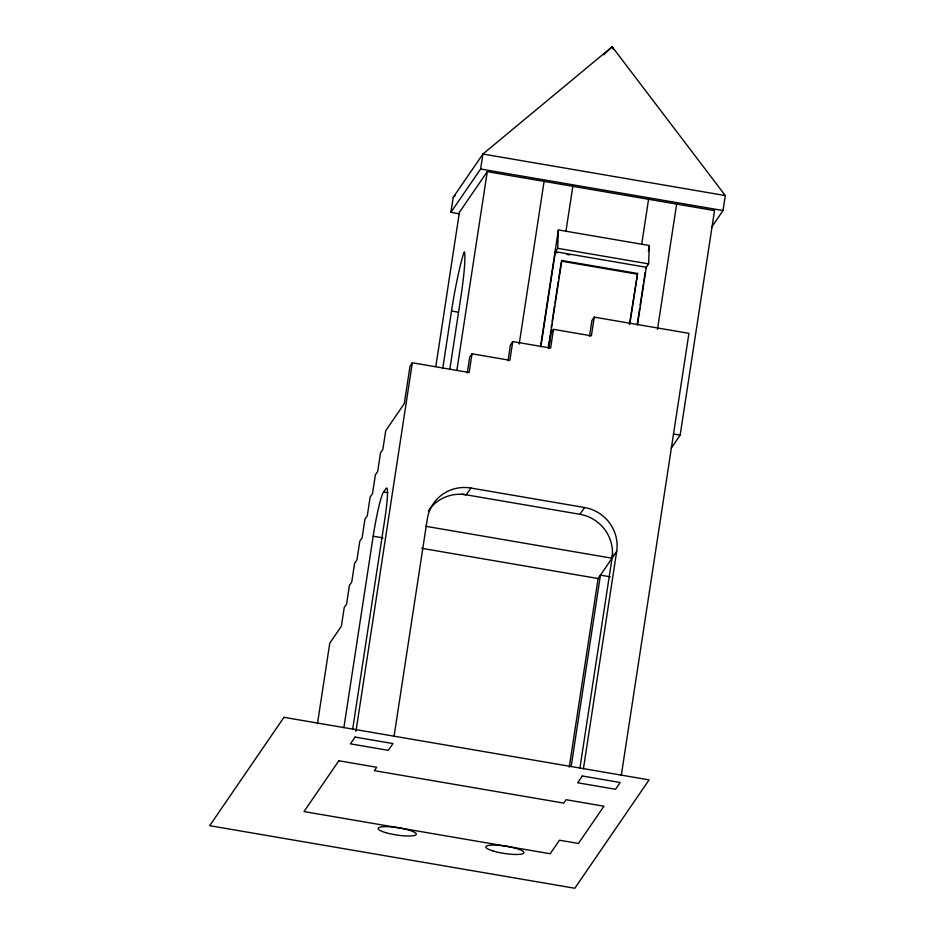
<?xml version="1.0" encoding="UTF-8"?>
<svg xmlns="http://www.w3.org/2000/svg" width="935" height="935" viewBox="0 0 935 935"><rect width="100%" height="100%" fill="white"/><g stroke="black" fill="none" stroke-linecap="round" stroke-linejoin="round"><path stroke-width="1.4" d="M557.47 252.812L554.946 252.38L557.727 248.324L558.382 229.928L649.276 245.508L648.633 263.892L645.84 267.959M317.444 723.76L329.774 643.14L341.38 626.216L344.244 607.493L346.569 604.115L349.433 585.392L351.747 582.014L354.61 563.291L356.936 559.913L359.8 541.19L362.114 537.812L364.977 519.1L367.303 515.711L370.167 496.999L372.492 493.61L375.356 474.898L377.67 471.509L380.533 452.797L382.859 449.408L385.723 430.696L404.294 403.604L410.021 366.169L412.335 362.78L469.148 372.516L472.011 353.804L509.891 360.291L512.754 341.579L550.633 348.065L553.497 329.354L591.376 335.84L594.239 317.129L688.92 333.351L621.296 775.302M343.881 727.664L373.182 536.211A38.592 3.495 -80.3 0 1 383.549 492.009L386.424 488.058A38.592 3.495 -80.3 0 1 384.788 519.276L352.624 729.452M355.943 731.322L412.335 362.78M459.517 213.823L450.915 212.339L453.206 197.367L482.916 154.03L612.168 46.75L725.315 195.567L723.024 210.539L711.477 227.392M435.85 366.321L459.412 212.292L487.275 171.654L714.527 210.585L680.154 435.161L671.143 448.309M442.711 368.612L451.523 311.028A57.877 5.248 -80.3 0 1 463.76 252.882L464.438 251.889A57.877 5.248 -80.3 0 1 460.803 297.482L449.793 369.465M450.915 212.339L480.625 169.001L482.916 154.03L725.315 195.567M394.044 736.371L427.307 518.995A38.592 37.704 34.4 0 1 470.913 488.047L584.539 507.518A38.592 37.704 34.4 0 1 616.679 551.44L583.417 768.815M456.876 370.307L487.275 171.654M467.278 373.03L469.697 357.193L472.011 353.804M508.009 360.805L510.44 344.968L512.754 341.579M519.194 344.057L544.088 181.39M540.594 346.125L558.382 229.928M540.839 346.897L555.402 251.702L646.307 267.281L637.483 324.971M548.377 346.102L549.032 341.789M549.476 338.902L549.92 336.027M550.353 333.152L550.797 330.265M551.241 327.39L551.673 324.503M552.117 321.628L554.537 305.792M554.981 302.917L558.288 281.318M558.733 278.443L561.152 262.606M565.956 231.225L572.828 186.31M548.401 348.299L561.83 260.491L637.588 273.476L629.874 323.861M548.751 348.58L551.171 332.743L553.497 329.354M589.494 336.355L591.913 320.518L594.239 317.129M629.407 324.538L637.588 273.476M641.702 244.21L648.574 199.295M569.263 767.121L598.12 578.531L616.679 551.44M637.238 324.211L639.669 308.34M640.101 305.453L643.42 283.819M643.853 280.944L645.185 272.284M648.422 251.118L649.276 245.508M571.133 766.606L600.434 575.142L610.251 576.825M579.875 768.395L612.039 558.218A38.592 3.495 -80.3 0 0 612.752 553.391M657.48 329.342L676.648 204.099M561.83 260.491L561.374 261.169L637.121 274.142M470.913 488.047L466.261 494.825A38.592 37.704 34.4 0 0 428.405 510.896M462.054 494.101L579.899 514.297L584.539 507.518M453.206 197.367L455.322 195.368M603.694 54.779L612.168 46.75L613.325 49.415M480.625 169.001L723.024 210.539M557.727 248.324L648.633 263.892M566.809 254.413L569.66 254.904M451.523 311.028L458.279 312.185M673.399 434.004L680.154 435.161M383.549 492.009L387.756 492.722M425.518 526.253L612.039 558.218A38.592 37.704 34.4 0 0 579.899 514.297M373.182 536.211L382.999 537.882M421.65 548.296L598.12 578.531M283.959 717.32L209.685 825.687L574.803 888.25L649.077 779.883L283.959 717.32M338.821 760.774L304.004 811.58L550.189 853.76L559.481 840.214L578.414 843.463L603.952 806.215L566.072 799.717L563.747 803.107L374.374 770.65L376.688 767.273L338.821 760.774M355.066 737.072L350.426 743.851L388.294 750.337L392.945 743.57L355.066 737.072M582.318 776.015L577.678 782.782L615.557 789.28L620.197 782.501L582.318 776.015M493.399 851.095A19.296 3.717 8.7 0 0 523.822 853.024A19.296 3.717 8.7 0 0 497.42 845.228A19.296 3.717 8.7 0 0 493.399 851.095M385.723 832.641A19.296 3.717 8.7 0 0 416.145 834.569A19.296 3.717 8.7 0 0 389.743 826.774A19.296 3.717 8.7 0 0 385.723 832.641"/></g></svg>
